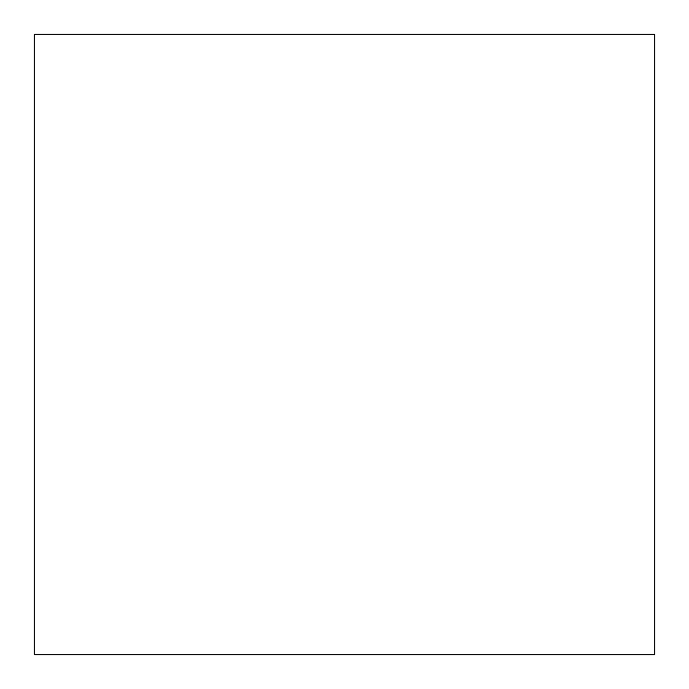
<?xml version="1.0" encoding="UTF-8"?>
<svg xmlns="http://www.w3.org/2000/svg" width="689" height="689" viewBox="0 0 689 689"><rect width="100%" height="100%" fill="white"/><g stroke="black" fill="none" stroke-linecap="round" stroke-linejoin="round"><path stroke-width="1.03" d="M654.55 34.45L34.45 34.45L34.45 654.55L654.55 654.55L654.55 34.45"/></g></svg>
